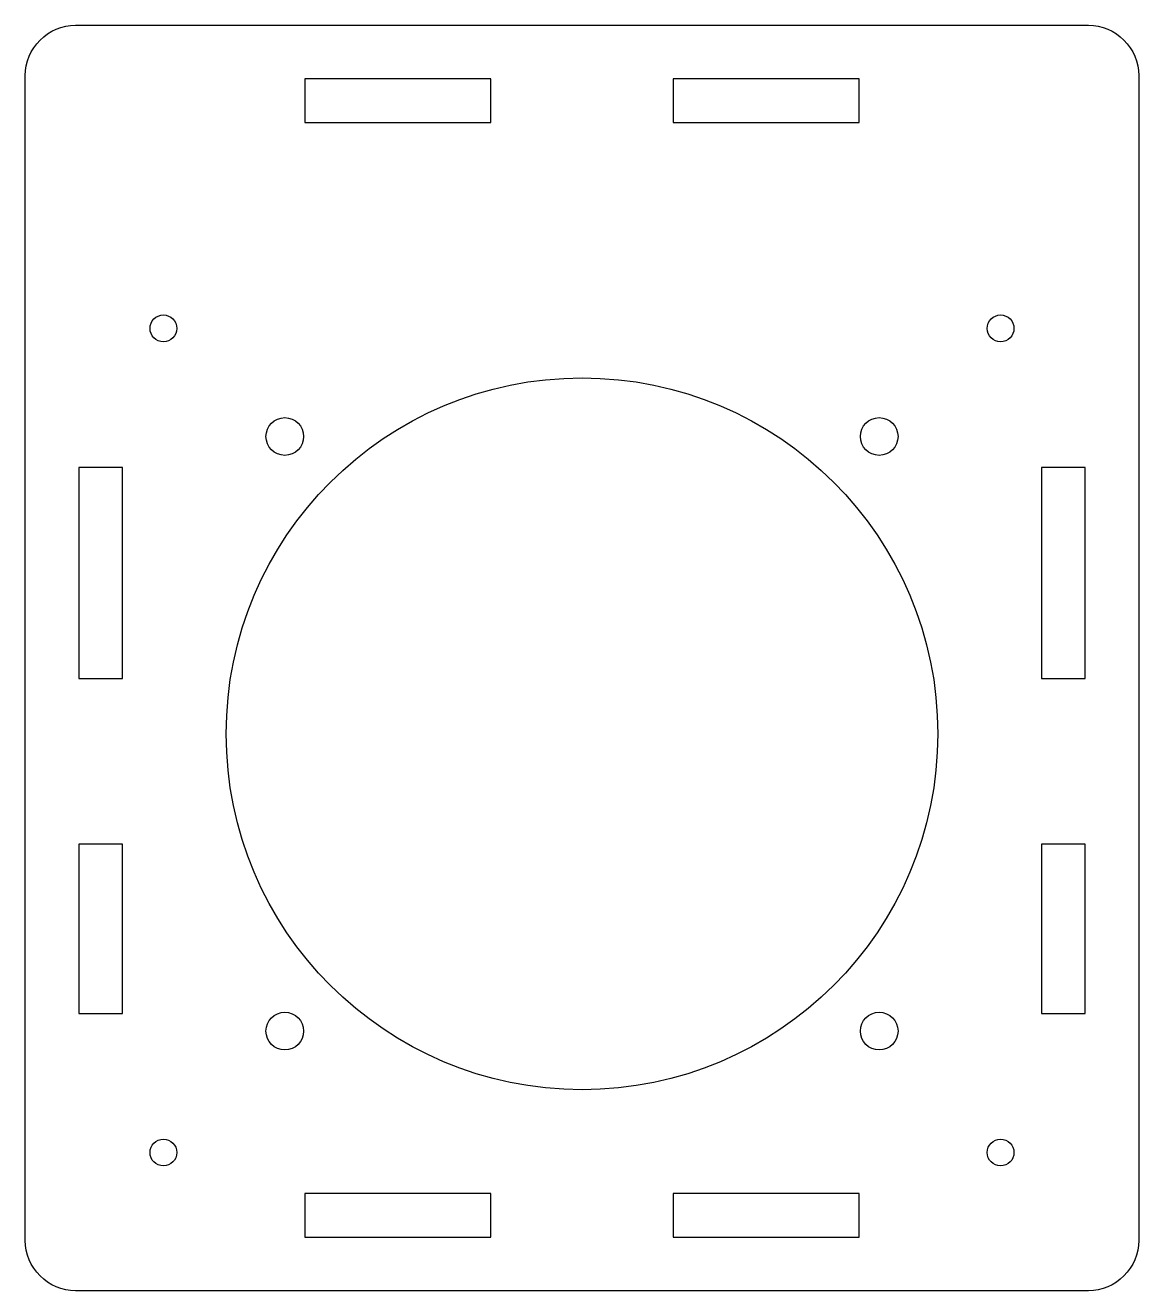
# Model space of a CAD drawing. Header units: millimetres. Extents: x -67 to 66, y -67 to 85.
import ezdxf

# ---------------------------------------------------------------- set-up
doc = ezdxf.new("R2010")
doc.units = ezdxf.units.MM
doc.layers.get('0').update_dxf_attribs({"linetype": 'CONTINUOUS'})

msp = doc.modelspace()

# ---------------------------------------------------------------- linework, layer by layer
msp.add_lwpolyline([(-60.5, -66.5, -0.414214), (-66.5, -60.5), (-66.5, 78.6, -0.414214), (-60.5, 84.6), (60.5, 84.6, -0.414214), (66.5, 78.6), (66.5, -60.5, -0.414214), (60.5, -66.5)], format="xyb", close=True)
for points in [[(-33.1, 73), (-10.9, 73), (-10.9, 78.2), (-33.1, 78.2)], [(33.1, 73), (33.1, 78.2), (10.9, 78.2), (10.9, 73)], [(-54.9, 31.8), (-60.1, 31.8), (-60.1, 6.6), (-54.9, 6.6)], [(54.9, 6.6), (60.1, 6.6), (60.1, 31.8), (54.9, 31.8)], [(-54.9, -13.2), (-60.1, -13.2), (-60.1, -33.4), (-54.9, -33.4)], [(54.9, -33.4), (60.1, -33.4), (60.1, -13.2), (54.9, -13.2)], [(-33.1, -54.9), (-33.1, -60.1), (-10.9, -60.1), (-10.9, -54.9)], [(10.9, -54.9), (10.9, -60.1), (33.1, -60.1), (33.1, -54.9)]]:
    msp.add_lwpolyline(points, close=True)
for centre, radius in [((-50, 48.41), 1.6), ((50, 48.41), 1.6), ((0, 0), 42.5), ((-35.5, 35.5), 2.25), ((35.5, 35.5), 2.25), ((-35.5, -35.5), 2.25), ((35.5, -35.5), 2.25), ((-50, -50), 1.6), ((50, -50), 1.6)]:
    msp.add_circle(centre, radius)

doc.saveas('drawing.dxf')
